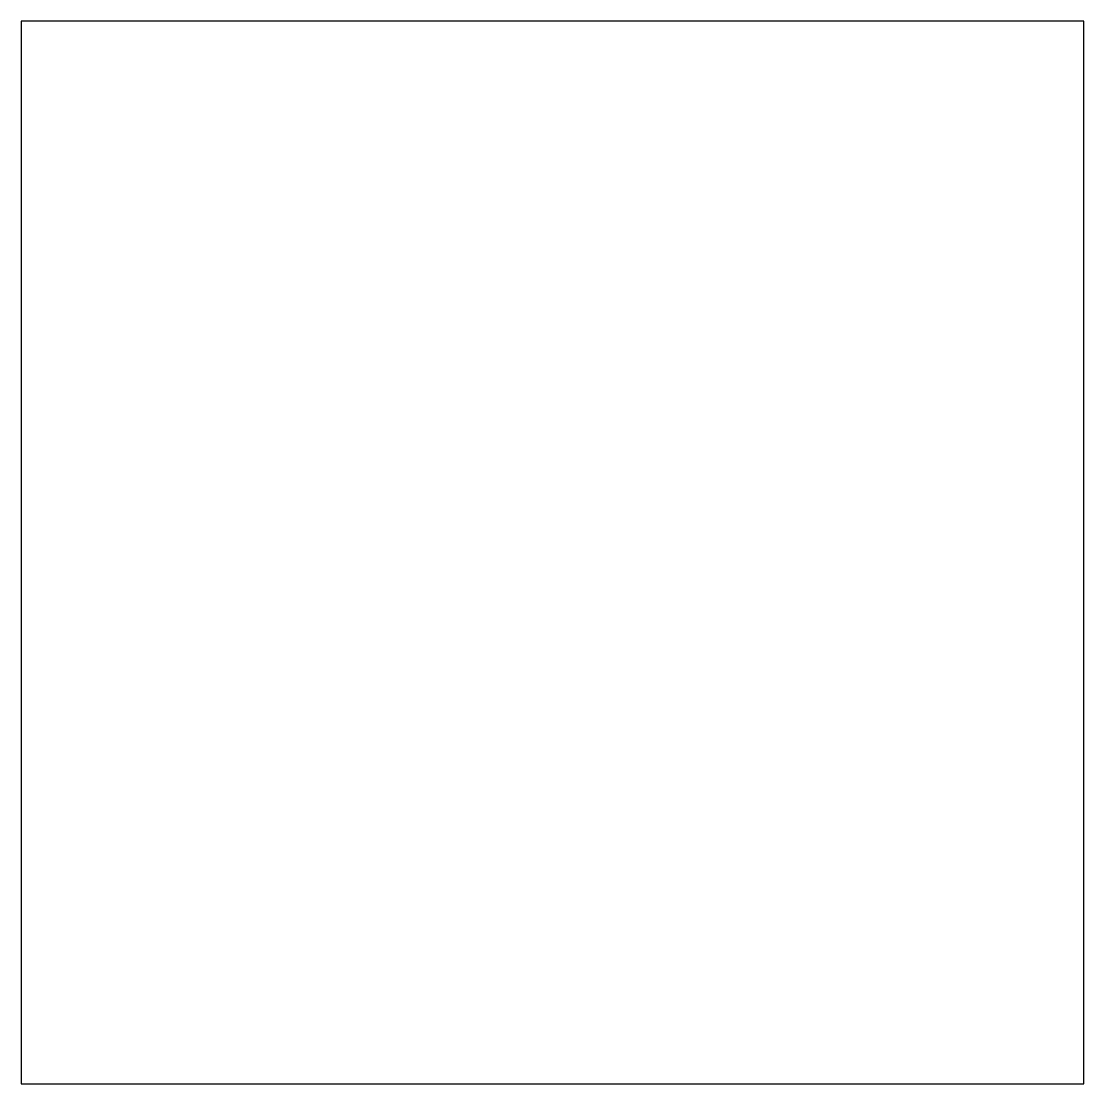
# Model space of a CAD drawing. Extents: x 0.7 to 8.42, y 0.28 to 8.
import ezdxf

# ---------------------------------------------------------------- set-up
doc = ezdxf.new("R2010")
doc.units = 0
doc.layers.add('LAYER_1', color=18, linetype='CONTINUOUS')

msp = doc.modelspace()

# ---------------------------------------------------------------- linework, layer by layer
at = {"layer": 'LAYER_1'}
msp.add_lwpolyline([(0.6954, 0.2803), (8.4174, 0.2803), (8.4174, 8.0023), (0.6954, 8.0023)], close=True, dxfattribs=at)

doc.saveas('drawing.dxf')
